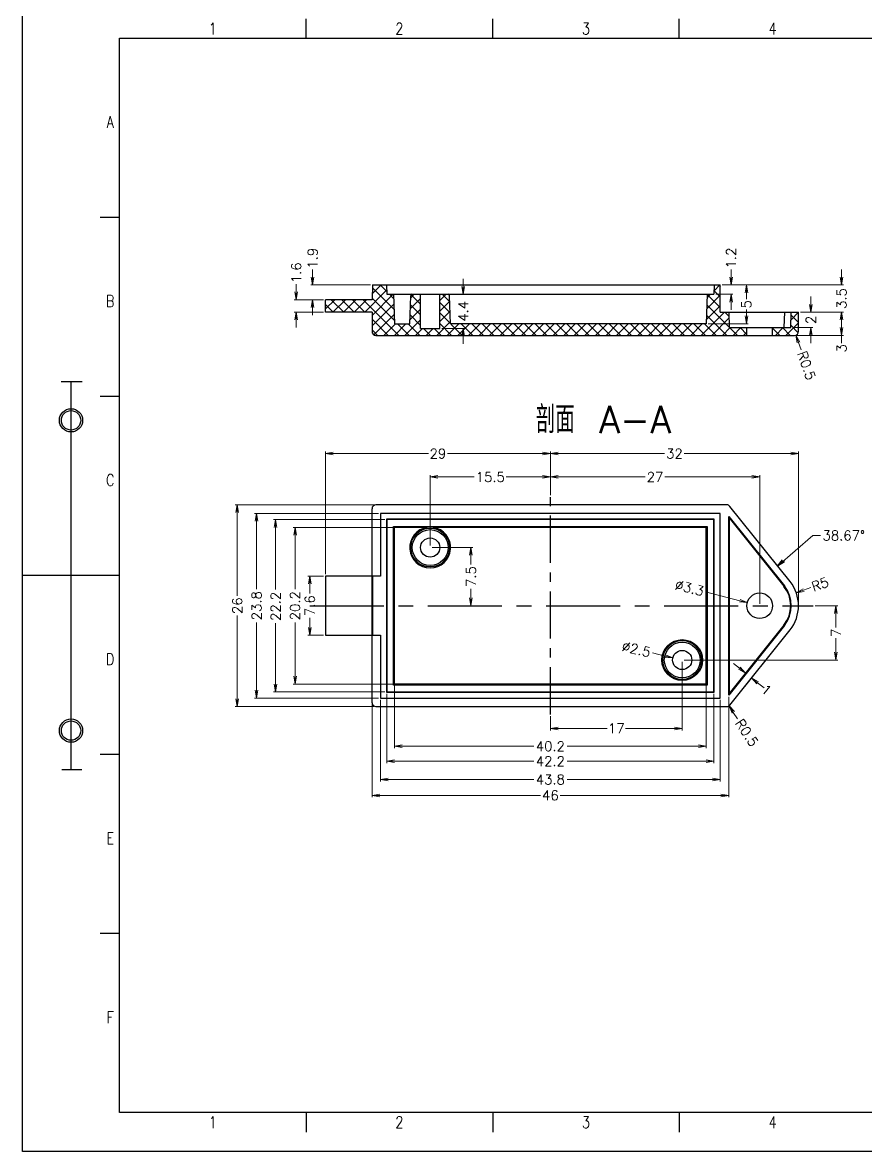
# Model space of a CAD drawing. Header units: millimetres. Extents: x 1589 to 1799, y 308 to 605.
# Drawn here: x 1588.6 to 1697.3, y 308 to 453.5 of the extents above; entities that cross this region are included whole.
import ezdxf
from ezdxf.enums import TextEntityAlignment as Align

# ---------------------------------------------------------------- set-up
doc = ezdxf.new("R2010")
doc.units = ezdxf.units.MM
doc.linetypes.add('CENTER', pattern=[50.8, 31.75, -6.35, 6.35, -6.35])
doc.layers.add('02___PRT_ALL_AXES', color=7, linetype='Continuous')
doc.layers.add('LABEL', color=7, linetype='Continuous')
doc.layers.add('dim', color=82, linetype='Continuous', lineweight=9)
doc.styles.add('ROMANS', font='romans.shx', dxfattribs={"bigfont": 'gbcbig.shx'})
doc.styles.get("Standard").update_dxf_attribs({"font": 'txt', "bigfont": 'gbcbig.shx'})
doc.styles.add('tukuang1-G', font='romans.shx', dxfattribs={"width": 0.8, "bigfont": 'gbcbig.shx'})
doc.dimstyles.new('YanXiu', dxfattribs={"dimtxt": 2.5, "dimasz": 2.2, "dimexe": 0.66, "dimexo": 0.66, "dimgap": 0.66, "dimtad": 0, "dimdsep": 46, "dimtxsty": 'ROMANS', "dimblk": 'OPEN', "dimcen": 0, "dimclrd": 256, "dimclre": 131, "dimclrt": 42, "dimazin": 2, "dimtfac": 1, "dimtofl": 0, "dimtmove": 0, "dimatfit": 3, "dimldrblk": 'OPEN', "dimfxl": 0.66, "dimlwd": 5, "dimlwe": 5, "dimarcsym": 0})

# ---------------------------------------------------------------- blocks, each defined once
blk = doc.blocks.new('LABEL-X')
at = {"layer": 'LABEL'}
for p, q in [((-2.54, 50), (2.9, 50)), ((0, -50), (0, 50)), ((-2.35, -50), (2.8, -50))]:
    blk.add_line(p, q, dxfattribs=at)
for centre, radius in [((0, 40), 3), ((0, 40), 2.5), ((0, -40), 3), ((0, -40), 2.5)]:
    blk.add_circle(centre, radius, dxfattribs=at)
blk = doc.blocks.new('*U9')
at = {"layer": 'LABEL'}
for p, q in [((-420, 0), (-420, 297)), ((-346.87, 287), (-346.87, 292)), ((-298.75, 287), (-298.75, 292)), ((-250.62, 287), (-250.62, 292)), ((-395, 287), (-10, 287)), ((-395, 10), (-395, 287)), ((-395, 240.83), (-400, 240.83)), ((-395, 194.67), (-400, 194.67)), ((-395, 148.5), (-420, 148.5)), ((-395, 148.5), (-400, 148.5)), ((-395, 102.33), (-400, 102.33)), ((-395, 56.17), (-400, 56.17)), ((-10, 10), (-395, 10)), ((-346.87, 10), (-346.87, 5)), ((-298.75, 10), (-298.75, 5)), ((-250.62, 10), (-250.62, 5)), ((0, 0), (-420, 0))]:
    blk.add_line(p, q, dxfattribs=at)
blk.add_blockref('LABEL-X', (-407.5, 148.5))
at = {"layer": 'LABEL', "style": 'tukuang1-G', "width": 0.8}
for s, p in [('1', (-370.94, 288)), ('2', (-322.81, 288)), ('3', (-274.69, 288)), ('4', (-226.56, 288)), ('A', (-397.39, 263.92)), ('B', (-397.39, 217.75)), ('C', (-397.39, 171.58)), ('D', (-397.39, 125.42)), ('E', (-397.39, 79.25)), ('F', (-397.39, 33.08)), ('1', (-370.94, 6.02)), ('2', (-322.81, 6.02)), ('3', (-274.69, 6.02)), ('4', (-226.56, 6.02))]:
    blk.add_text(s, height=3, dxfattribs=at).set_placement(p, align=Align.CENTER)
blk = doc.blocks.new('_OPEN')
at = {"color": 0, "linetype": 'ByBlock'}
for p, q in [((-1, 0.17), (0, 0)), ((0, 0), (-1, -0.17)), ((0, 0), (-1, 0))]:
    blk.add_line(p, q, dxfattribs=at)
blk = doc.blocks.new('*D43')
at = {"layer": 'Defpoints', "color": 0}
for p in [(1616.29, 391.34), (1634.17, 391.34), (1634.17, 365.34)]:
    blk.add_point(p, dxfattribs=at)
at = {"layer": 'dim', "color": 131, "lineweight": 5}
for p, q in [((1633.92, 391.34), (1616.04, 391.34)), ((1633.92, 365.34), (1616.04, 365.34))]:
    blk.add_line(p, q, dxfattribs=at)
at = {"layer": 'dim', "lineweight": 5}
for p, q in [((1616.29, 390.34), (1616.29, 379.6)), ((1616.29, 366.34), (1616.29, 377.08))]:
    blk.add_line(p, q, dxfattribs=at)
for p, rotation in [((1616.29, 391.34), 90), ((1616.29, 365.34), 270)]:
    blk.add_blockref('_OPEN', p, dxfattribs=dict(at, rotation=rotation))
at = {"layer": 'dim', "color": 42, "insert": (1616.29, 378.34), "char_height": 1.25, "attachment_point": 5, "rotation": 90, "style": 'ROMANS'}
blk.add_mtext('26', dxfattribs=at)
blk = doc.blocks.new('*D44')
at = {"layer": 'Defpoints', "color": 0}
for p in [(1679.67, 366.83), (1633.67, 365.84), (1679.67, 353.89)]:
    blk.add_point(p, dxfattribs=at)
at = {"layer": 'dim', "color": 131, "lineweight": 5}
for p, q in [((1633.67, 365.59), (1633.67, 353.64)), ((1679.67, 366.58), (1679.67, 353.64))]:
    blk.add_line(p, q, dxfattribs=at)
at = {"layer": 'dim', "lineweight": 5}
for p, q in [((1634.67, 353.89), (1655.41, 353.89)), ((1678.67, 353.89), (1657.93, 353.89))]:
    blk.add_line(p, q, dxfattribs=at)
at = {"layer": 'dim', "lineweight": 5, "rotation": 180}
blk.add_blockref('_OPEN', (1633.67, 353.89), dxfattribs=at)
at = {"layer": 'dim', "lineweight": 5}
blk.add_blockref('_OPEN', (1679.67, 353.89), dxfattribs=at)
at = {"layer": 'dim', "color": 42, "insert": (1656.67, 353.89), "char_height": 1.25, "attachment_point": 5, "style": 'ROMANS'}
blk.add_mtext('46', dxfattribs=at)
blk = doc.blocks.new('*D45')
at = {"layer": 'Defpoints', "color": 0}
for p in [(1625.65, 382.14), (1627.67, 382.14), (1627.67, 374.54)]:
    blk.add_point(p, dxfattribs=at)
at = {"layer": 'dim', "color": 131, "lineweight": 5}
for p, q in [((1627.42, 382.14), (1625.4, 382.14)), ((1627.42, 374.54), (1625.4, 374.54))]:
    blk.add_line(p, q, dxfattribs=at)
at = {"layer": 'dim', "lineweight": 5}
for p, q in [((1625.65, 381.14), (1625.65, 379.9)), ((1625.65, 375.54), (1625.65, 376.78))]:
    blk.add_line(p, q, dxfattribs=at)
for p, rotation in [((1625.65, 382.14), 90), ((1625.65, 374.54), 270)]:
    blk.add_blockref('_OPEN', p, dxfattribs=dict(at, rotation=rotation))
at = {"layer": 'dim', "color": 42, "insert": (1625.65, 378.34), "char_height": 1.25, "attachment_point": 5, "rotation": 90, "style": 'ROMANS'}
blk.add_mtext('7.6', dxfattribs=at)
blk = doc.blocks.new('*D46')
at = {"layer": 'Defpoints', "color": 0}
for p in [(1656.67, 397.95), (1656.67, 392.35), (1627.67, 382.14)]:
    blk.add_point(p, dxfattribs=at)
at = {"layer": 'dim', "color": 131, "lineweight": 5}
for p, q in [((1627.67, 382.39), (1627.67, 398.2)), ((1656.67, 392.59), (1656.67, 398.2))]:
    blk.add_line(p, q, dxfattribs=at)
at = {"layer": 'dim', "lineweight": 5}
for p, q in [((1628.67, 397.95), (1640.94, 397.95)), ((1655.67, 397.95), (1643.4, 397.95))]:
    blk.add_line(p, q, dxfattribs=at)
at = {"layer": 'dim', "lineweight": 5, "rotation": 180}
blk.add_blockref('_OPEN', (1627.67, 397.95), dxfattribs=at)
at = {"layer": 'dim', "lineweight": 5}
blk.add_blockref('_OPEN', (1656.67, 397.95), dxfattribs=at)
at = {"layer": 'dim', "color": 42, "insert": (1642.17, 397.95), "char_height": 1.25, "attachment_point": 5, "style": 'ROMANS'}
blk.add_mtext('29', dxfattribs=at)
blk = doc.blocks.new('*D47')
at = {"layer": 'Defpoints', "color": 0}
for p in [(1656.67, 394.94), (1656.67, 392.59), (1641.17, 385.84)]:
    blk.add_point(p, dxfattribs=at)
at = {"layer": 'dim', "color": 131, "lineweight": 5}
for p, q in [((1641.17, 386.09), (1641.17, 395.19)), ((1656.67, 392.84), (1656.67, 395.19))]:
    blk.add_line(p, q, dxfattribs=at)
at = {"layer": 'dim', "lineweight": 5}
for p, q in [((1642.17, 394.94), (1646.86, 394.94)), ((1655.67, 394.94), (1650.99, 394.94))]:
    blk.add_line(p, q, dxfattribs=at)
at = {"layer": 'dim', "lineweight": 5, "rotation": 180}
blk.add_blockref('_OPEN', (1641.17, 394.94), dxfattribs=at)
at = {"layer": 'dim', "lineweight": 5}
blk.add_blockref('_OPEN', (1656.67, 394.94), dxfattribs=at)
at = {"layer": 'dim', "color": 42, "insert": (1648.92, 394.94), "char_height": 1.25, "attachment_point": 5, "style": 'ROMANS'}
blk.add_mtext('15.5', dxfattribs=at)
blk = doc.blocks.new('*D48')
at = {"layer": 'Defpoints', "color": 0}
for p in [(1673.67, 371.34), (1656.67, 364.33), (1656.67, 362.52)]:
    blk.add_point(p, dxfattribs=at)
at = {"layer": 'dim', "color": 131, "lineweight": 5}
for p, q in [((1673.67, 371.09), (1673.67, 362.27)), ((1656.67, 364.08), (1656.67, 362.27))]:
    blk.add_line(p, q, dxfattribs=at)
at = {"layer": 'dim', "lineweight": 5}
for p, q in [((1657.67, 362.52), (1664, 362.52)), ((1672.67, 362.52), (1666.34, 362.52))]:
    blk.add_line(p, q, dxfattribs=at)
at = {"layer": 'dim', "lineweight": 5, "rotation": 180}
blk.add_blockref('_OPEN', (1656.67, 362.52), dxfattribs=at)
at = {"layer": 'dim', "lineweight": 5}
blk.add_blockref('_OPEN', (1673.67, 362.52), dxfattribs=at)
at = {"layer": 'dim', "color": 42, "insert": (1665.17, 362.52), "char_height": 1.25, "attachment_point": 5, "style": 'ROMANS'}
blk.add_mtext('17', dxfattribs=at)
blk = doc.blocks.new('*D49')
at = {"layer": 'Defpoints', "color": 0}
for p in [(1690.56, 378.34), (1693.5, 378.34), (1673.67, 371.34)]:
    blk.add_point(p, dxfattribs=at)
at = {"layer": 'dim', "color": 131, "lineweight": 5}
for p, q in [((1690.81, 378.34), (1693.75, 378.34)), ((1673.92, 371.34), (1693.75, 371.34))]:
    blk.add_line(p, q, dxfattribs=at)
at = {"layer": 'dim', "lineweight": 5}
for p, q in [((1693.5, 377.34), (1693.5, 375.51)), ((1693.5, 372.34), (1693.5, 374.17))]:
    blk.add_line(p, q, dxfattribs=at)
for p, rotation in [((1693.5, 378.34), 90), ((1693.5, 371.34), 270)]:
    blk.add_blockref('_OPEN', p, dxfattribs=dict(at, rotation=rotation))
at = {"layer": 'dim', "color": 42, "insert": (1693.5, 374.84), "char_height": 1.25, "attachment_point": 5, "rotation": 90, "style": 'ROMANS'}
blk.add_mtext('7', dxfattribs=at)
blk = doc.blocks.new('*D50')
at = {"layer": 'Defpoints', "color": 0}
for p in [(1641.17, 385.84), (1641.17, 378.34), (1646.43, 378.34)]:
    blk.add_point(p, dxfattribs=at)
at = {"layer": 'dim', "color": 131, "lineweight": 5}
for p, q in [((1641.42, 385.84), (1646.68, 385.84)), ((1641.42, 378.34), (1646.68, 378.34))]:
    blk.add_line(p, q, dxfattribs=at)
at = {"layer": 'dim', "lineweight": 5}
for p, q in [((1646.43, 384.84), (1646.43, 383.65)), ((1646.43, 379.34), (1646.43, 380.53))]:
    blk.add_line(p, q, dxfattribs=at)
for p, rotation in [((1646.43, 385.84), 90), ((1646.43, 378.34), 270)]:
    blk.add_blockref('_OPEN', p, dxfattribs=dict(at, rotation=rotation))
at = {"layer": 'dim', "color": 42, "insert": (1646.43, 382.09), "char_height": 1.25, "attachment_point": 5, "rotation": 90, "style": 'ROMANS'}
blk.add_mtext('7.5', dxfattribs=at)
blk = doc.blocks.new('*D51')
at = {"layer": 'Defpoints', "color": 0}
for p in [(1656.67, 394.94), (1656.67, 392.35), (1683.67, 378.34)]:
    blk.add_point(p, dxfattribs=at)
at = {"layer": 'dim', "color": 131, "lineweight": 5}
for p, q in [((1656.67, 392.59), (1656.67, 395.19)), ((1683.67, 378.59), (1683.67, 395.19))]:
    blk.add_line(p, q, dxfattribs=at)
at = {"layer": 'dim', "lineweight": 5}
for p, q in [((1657.67, 394.94), (1668.91, 394.94)), ((1682.67, 394.94), (1671.43, 394.94))]:
    blk.add_line(p, q, dxfattribs=at)
at = {"layer": 'dim', "lineweight": 5, "rotation": 180}
blk.add_blockref('_OPEN', (1656.67, 394.94), dxfattribs=at)
at = {"layer": 'dim', "lineweight": 5}
blk.add_blockref('_OPEN', (1683.67, 394.94), dxfattribs=at)
at = {"layer": 'dim', "color": 42, "insert": (1670.17, 394.94), "char_height": 1.25, "attachment_point": 5, "style": 'ROMANS'}
blk.add_mtext('27', dxfattribs=at)
blk = doc.blocks.new('*D52')
at = {"layer": 'Defpoints', "color": 0}
for p in [(1656.67, 397.95), (1656.67, 392.35), (1688.67, 378.34)]:
    blk.add_point(p, dxfattribs=at)
at = {"layer": 'dim', "color": 131, "lineweight": 5}
for p, q in [((1656.67, 392.59), (1656.67, 398.2)), ((1688.67, 378.59), (1688.67, 398.2))]:
    blk.add_line(p, q, dxfattribs=at)
at = {"layer": 'dim', "lineweight": 5}
for p, q in [((1657.67, 397.95), (1671.41, 397.95)), ((1687.67, 397.95), (1673.93, 397.95))]:
    blk.add_line(p, q, dxfattribs=at)
at = {"layer": 'dim', "lineweight": 5, "rotation": 180}
blk.add_blockref('_OPEN', (1656.67, 397.95), dxfattribs=at)
at = {"layer": 'dim', "lineweight": 5}
blk.add_blockref('_OPEN', (1688.67, 397.95), dxfattribs=at)
at = {"layer": 'dim', "color": 42, "insert": (1672.67, 397.95), "char_height": 1.25, "attachment_point": 5, "style": 'ROMANS'}
blk.add_mtext('32', dxfattribs=at)
blk = doc.blocks.new('*D53')
at = {"layer": 'Defpoints', "color": 0}
for p in [(1688.38, 380.01), (1683.67, 378.34)]:
    blk.add_point(p, dxfattribs=at)
at = {"layer": 'dim', "lineweight": 5}
blk.add_line((1690.27, 380.67), (1689.33, 380.34), dxfattribs=at)
at = {"layer": 'dim', "lineweight": 5, "rotation": 199.4861088935427}
blk.add_blockref('_OPEN', (1688.38, 380.01), dxfattribs=at)
at = {"layer": 'dim', "color": 42, "insert": (1691.46, 381.1), "char_height": 1.25, "attachment_point": 5, "rotation": 19.4861, "style": 'ROMANS'}
blk.add_mtext('R5', dxfattribs=at)
blk = doc.blocks.new('*D54')
at = {"layer": 'Defpoints', "color": 0}
for p in [(1679.43, 365.84), (1679.71, 365.42)]:
    blk.add_point(p, dxfattribs=at)
at = {"layer": 'dim', "lineweight": 5}
blk.add_line((1680.82, 363.76), (1680.26, 364.59), dxfattribs=at)
at = {"layer": 'dim', "lineweight": 5, "rotation": 123.6411198786992}
blk.add_blockref('_OPEN', (1679.71, 365.42), dxfattribs=at)
at = {"layer": 'dim', "color": 42, "insert": (1682.01, 361.96), "char_height": 1.25, "attachment_point": 5, "rotation": 303.6411, "style": 'ROMANS'}
blk.add_mtext('R0.5', dxfattribs=at)
blk = doc.blocks.new('*D55')
at = {"layer": 'Defpoints', "color": 0}
for p in [(1672.46, 371.62), (1674.88, 371.06)]:
    blk.add_point(p, dxfattribs=at)
at = {"layer": 'dim', "lineweight": 5}
blk.add_line((1669.82, 372.25), (1671.49, 371.85), dxfattribs=at)
at = {"layer": 'dim', "lineweight": 5, "rotation": 346.7496599440583}
blk.add_blockref('_OPEN', (1672.46, 371.62), dxfattribs=at)
at = {"layer": 'dim', "color": 42, "insert": (1667.75, 372.73), "char_height": 1.25, "attachment_point": 5, "rotation": 346.7497, "style": 'ROMANS'}
blk.add_mtext('∅2.5', dxfattribs=at)
blk = doc.blocks.new('*D56')
at = {"layer": 'Defpoints', "color": 0}
for p in [(1634.77, 366.44), (1678.57, 366.44), (1678.57, 355.93)]:
    blk.add_point(p, dxfattribs=at)
at = {"layer": 'dim', "color": 131, "lineweight": 5}
for p, q in [((1634.77, 366.19), (1634.77, 355.68)), ((1678.57, 366.19), (1678.57, 355.68))]:
    blk.add_line(p, q, dxfattribs=at)
at = {"layer": 'dim', "lineweight": 5}
for p, q in [((1635.77, 355.93), (1654.52, 355.93)), ((1677.57, 355.93), (1658.83, 355.93))]:
    blk.add_line(p, q, dxfattribs=at)
at = {"layer": 'dim', "lineweight": 5, "rotation": 180}
blk.add_blockref('_OPEN', (1634.77, 355.93), dxfattribs=at)
at = {"layer": 'dim', "lineweight": 5}
blk.add_blockref('_OPEN', (1678.57, 355.93), dxfattribs=at)
at = {"layer": 'dim', "color": 42, "insert": (1656.67, 355.93), "char_height": 1.25, "attachment_point": 5, "style": 'ROMANS'}
blk.add_mtext('43.8', dxfattribs=at)
blk = doc.blocks.new('*D57')
at = {"layer": 'Defpoints', "color": 0}
for p in [(1618.78, 390.24), (1634.77, 390.24), (1634.77, 366.44)]:
    blk.add_point(p, dxfattribs=at)
at = {"layer": 'dim', "color": 131, "lineweight": 5}
for p, q in [((1634.52, 390.24), (1618.53, 390.24)), ((1634.52, 366.44), (1618.53, 366.44))]:
    blk.add_line(p, q, dxfattribs=at)
at = {"layer": 'dim', "lineweight": 5}
for p, q in [((1618.78, 389.24), (1618.78, 380.49)), ((1618.78, 367.44), (1618.78, 376.18))]:
    blk.add_line(p, q, dxfattribs=at)
for p, rotation in [((1618.78, 390.24), 90), ((1618.78, 366.44), 270)]:
    blk.add_blockref('_OPEN', p, dxfattribs=dict(at, rotation=rotation))
at = {"layer": 'dim', "color": 42, "insert": (1618.78, 378.34), "char_height": 1.25, "attachment_point": 5, "rotation": 90, "style": 'ROMANS'}
blk.add_mtext('23.8', dxfattribs=at)
blk = doc.blocks.new('*D58')
at = {"layer": 'Defpoints', "color": 0}
for p in [(1621.23, 389.44), (1635.57, 389.44), (1635.57, 367.24)]:
    blk.add_point(p, dxfattribs=at)
at = {"layer": 'dim', "color": 131, "lineweight": 5}
for p, q in [((1635.32, 389.44), (1620.98, 389.44)), ((1635.32, 367.24), (1620.98, 367.24))]:
    blk.add_line(p, q, dxfattribs=at)
at = {"layer": 'dim', "lineweight": 5}
for p, q in [((1621.23, 388.44), (1621.23, 380.41)), ((1621.23, 368.24), (1621.23, 376.1))]:
    blk.add_line(p, q, dxfattribs=at)
for p, rotation in [((1621.23, 389.44), 90), ((1621.23, 367.24), 270)]:
    blk.add_blockref('_OPEN', p, dxfattribs=dict(at, rotation=rotation))
at = {"layer": 'dim', "color": 42, "insert": (1621.23, 378.25), "char_height": 1.25, "attachment_point": 5, "rotation": 90, "style": 'ROMANS'}
blk.add_mtext('22.2', dxfattribs=at)
blk = doc.blocks.new('*D59')
at = {"layer": 'Defpoints', "color": 0}
for p in [(1636.57, 388.44), (1623.74, 368.24), (1636.57, 368.24)]:
    blk.add_point(p, dxfattribs=at)
at = {"layer": 'dim', "color": 131, "lineweight": 5}
for p, q in [((1636.32, 388.44), (1623.49, 388.44)), ((1636.32, 368.24), (1623.49, 368.24))]:
    blk.add_line(p, q, dxfattribs=at)
at = {"layer": 'dim', "lineweight": 5}
for p, q in [((1623.74, 387.44), (1623.74, 380.49)), ((1623.74, 369.24), (1623.74, 376.18))]:
    blk.add_line(p, q, dxfattribs=at)
for p, rotation in [((1623.74, 388.44), 90), ((1623.74, 368.24), 270)]:
    blk.add_blockref('_OPEN', p, dxfattribs=dict(at, rotation=rotation))
at = {"layer": 'dim', "color": 42, "insert": (1623.74, 378.34), "char_height": 1.25, "attachment_point": 5, "rotation": 90, "style": 'ROMANS'}
blk.add_mtext('20.2', dxfattribs=at)
blk = doc.blocks.new('*D60')
at = {"layer": 'Defpoints', "color": 0}
for p in [(1636.57, 368.24), (1676.77, 368.24), (1676.77, 360.22)]:
    blk.add_point(p, dxfattribs=at)
at = {"layer": 'dim', "color": 131, "lineweight": 5}
for p, q in [((1636.57, 367.99), (1636.57, 359.97)), ((1676.77, 367.99), (1676.77, 359.97))]:
    blk.add_line(p, q, dxfattribs=at)
at = {"layer": 'dim', "lineweight": 5}
for p, q in [((1637.57, 360.22), (1654.52, 360.22)), ((1675.77, 360.22), (1658.83, 360.22))]:
    blk.add_line(p, q, dxfattribs=at)
at = {"layer": 'dim', "lineweight": 5, "rotation": 180}
blk.add_blockref('_OPEN', (1636.57, 360.22), dxfattribs=at)
at = {"layer": 'dim', "lineweight": 5}
blk.add_blockref('_OPEN', (1676.77, 360.22), dxfattribs=at)
at = {"layer": 'dim', "color": 42, "insert": (1656.67, 360.22), "char_height": 1.25, "attachment_point": 5, "style": 'ROMANS'}
blk.add_mtext('40.2', dxfattribs=at)
blk = doc.blocks.new('*D61')
at = {"layer": 'Defpoints', "color": 0}
for p in [(1635.57, 367.24), (1677.77, 367.24), (1635.57, 358.29)]:
    blk.add_point(p, dxfattribs=at)
at = {"layer": 'dim', "color": 131, "lineweight": 5}
for p, q in [((1635.57, 366.99), (1635.57, 358.04)), ((1677.77, 366.99), (1677.77, 358.04))]:
    blk.add_line(p, q, dxfattribs=at)
at = {"layer": 'dim', "lineweight": 5}
for p, q in [((1636.57, 358.29), (1654.52, 358.29)), ((1676.77, 358.29), (1658.83, 358.29))]:
    blk.add_line(p, q, dxfattribs=at)
at = {"layer": 'dim', "lineweight": 5, "rotation": 180}
blk.add_blockref('_OPEN', (1635.57, 358.29), dxfattribs=at)
at = {"layer": 'dim', "lineweight": 5}
blk.add_blockref('_OPEN', (1677.77, 358.29), dxfattribs=at)
at = {"layer": 'dim', "color": 42, "insert": (1656.67, 358.29), "char_height": 1.25, "attachment_point": 5, "style": 'ROMANS'}
blk.add_mtext('42.2', dxfattribs=at)
blk = doc.blocks.new('*D62')
at = {"layer": 'Defpoints', "color": 0}
for p in [(1682.07, 378.74), (1685.27, 377.93)]:
    blk.add_point(p, dxfattribs=at)
at = {"layer": 'dim', "lineweight": 5}
blk.add_line((1676.67, 380.11), (1681.1, 378.99), dxfattribs=at)
at = {"layer": 'dim', "lineweight": 5, "rotation": 345.7841685091874}
blk.add_blockref('_OPEN', (1682.07, 378.74), dxfattribs=at)
at = {"layer": 'dim', "color": 42, "insert": (1674.61, 380.63), "char_height": 1.25, "attachment_point": 5, "rotation": 345.7842, "style": 'ROMANS'}
blk.add_mtext('∅3.3', dxfattribs=at)
blk = doc.blocks.new('*D63')
at = {"layer": 'Defpoints', "color": 0}
for p in [(1682.62, 369.03), (1679.74, 367.03), (1680.52, 366.4)]:
    blk.add_point(p, dxfattribs=at)
at = {"layer": 'dim', "color": 131, "lineweight": 5}
for p, q in [((1679.9, 367.22), (1682, 369.85)), ((1680.68, 366.6), (1682.78, 369.22))]:
    blk.add_line(p, q, dxfattribs=at)
at = {"layer": 'dim', "lineweight": 5}
for p, q in [((1681.06, 370.28), (1680.28, 370.9)), ((1683.4, 368.4), (1684.23, 367.74))]:
    blk.add_line(p, q, dxfattribs=at)
for p, rotation in [((1681.84, 369.65), 321.3291415952374), ((1682.62, 369.03), 141.3291415952374)]:
    blk.add_blockref('_OPEN', p, dxfattribs=dict(at, rotation=rotation))
at = {"layer": 'dim', "color": 42, "insert": (1684.54, 367.49), "char_height": 1.25, "attachment_point": 5, "rotation": 321.3291, "style": 'ROMANS'}
blk.add_mtext('1', dxfattribs=at)
blk = doc.blocks.new('*D64')
at = {"layer": 'Defpoints', "color": 0}
for p in [(1688.67, 416.19), (1688.17, 413.19), (1694.23, 413.19)]:
    blk.add_point(p, dxfattribs=at)
at = {"layer": 'dim', "color": 131, "lineweight": 5}
for p, q in [((1688.92, 416.19), (1694.48, 416.19)), ((1688.42, 413.19), (1694.48, 413.19))]:
    blk.add_line(p, q, dxfattribs=at)
at = {"layer": 'dim', "lineweight": 5}
for p, q in [((1694.23, 415.19), (1694.23, 414.19)), ((1694.23, 413.19), (1694.23, 412.19))]:
    blk.add_line(p, q, dxfattribs=at)
for p, rotation in [((1694.23, 416.19), 90), ((1694.23, 413.19), 270)]:
    blk.add_blockref('_OPEN', p, dxfattribs=dict(at, rotation=rotation))
at = {"layer": 'dim', "color": 42, "insert": (1694.23, 411.53), "char_height": 1.25, "attachment_point": 5, "rotation": 90, "style": 'ROMANS'}
blk.add_mtext('3', dxfattribs=at)
blk = doc.blocks.new('*D65')
at = {"layer": 'Defpoints', "color": 0}
for p in [(1678.57, 419.69), (1688.67, 416.19), (1694.23, 416.19)]:
    blk.add_point(p, dxfattribs=at)
at = {"layer": 'dim', "lineweight": 5}
for p, q in [((1694.23, 420.69), (1694.23, 421.69)), ((1694.23, 415.19), (1694.23, 414.19))]:
    blk.add_line(p, q, dxfattribs=at)
at = {"layer": 'dim', "color": 131, "lineweight": 5}
for p, q in [((1678.82, 419.69), (1694.48, 419.69)), ((1688.92, 416.19), (1694.48, 416.19))]:
    blk.add_line(p, q, dxfattribs=at)
at = {"layer": 'dim', "lineweight": 5}
for p, rotation in [((1694.23, 419.69), 270), ((1694.23, 416.19), 90)]:
    blk.add_blockref('_OPEN', p, dxfattribs=dict(at, rotation=rotation))
at = {"layer": 'dim', "color": 42, "insert": (1694.23, 417.94), "char_height": 1.25, "attachment_point": 5, "rotation": 90, "style": 'ROMANS'}
blk.add_mtext('3.5', dxfattribs=at)
blk = doc.blocks.new('*D66')
at = {"layer": 'Defpoints', "color": 0}
for p in [(1678.57, 419.69), (1679.98, 419.69), (1677.77, 418.49)]:
    blk.add_point(p, dxfattribs=at)
at = {"layer": 'dim', "lineweight": 5}
for p, q in [((1679.98, 420.69), (1679.98, 421.69)), ((1679.98, 417.49), (1679.98, 416.49))]:
    blk.add_line(p, q, dxfattribs=at)
at = {"layer": 'dim', "color": 131, "lineweight": 5}
for p, q in [((1678.82, 419.69), (1680.22, 419.69)), ((1678.02, 418.49), (1680.22, 418.49))]:
    blk.add_line(p, q, dxfattribs=at)
at = {"layer": 'dim', "lineweight": 5}
for p, rotation in [((1679.98, 419.69), 270), ((1679.98, 418.49), 90)]:
    blk.add_blockref('_OPEN', p, dxfattribs=dict(at, rotation=rotation))
at = {"layer": 'dim', "color": 42, "insert": (1679.98, 423.16), "char_height": 1.25, "attachment_point": 5, "rotation": 90, "style": 'ROMANS'}
blk.add_mtext('1.2', dxfattribs=at)
blk = doc.blocks.new('*D67')
at = {"layer": 'Defpoints', "color": 0}
for p in [(1678.57, 419.69), (1681.95, 419.69), (1676.77, 414.69)]:
    blk.add_point(p, dxfattribs=at)
at = {"layer": 'dim', "color": 131, "lineweight": 5}
for p, q in [((1678.82, 419.69), (1682.2, 419.69)), ((1677.02, 414.69), (1682.2, 414.69))]:
    blk.add_line(p, q, dxfattribs=at)
at = {"layer": 'dim', "lineweight": 5}
for p, q in [((1681.95, 418.69), (1681.95, 417.86)), ((1681.95, 415.69), (1681.95, 416.53))]:
    blk.add_line(p, q, dxfattribs=at)
for p, rotation in [((1681.95, 419.69), 90), ((1681.95, 414.69), 270)]:
    blk.add_blockref('_OPEN', p, dxfattribs=dict(at, rotation=rotation))
at = {"layer": 'dim', "color": 42, "insert": (1681.95, 417.19), "char_height": 1.25, "attachment_point": 5, "rotation": 90, "style": 'ROMANS'}
blk.add_mtext('5', dxfattribs=at)
blk = doc.blocks.new('*D68')
at = {"layer": 'Defpoints', "color": 0}
for p in [(1688.67, 416.19), (1687.67, 414.19), (1690.26, 414.19)]:
    blk.add_point(p, dxfattribs=at)
at = {"layer": 'dim', "lineweight": 5}
for p, q in [((1690.26, 417.19), (1690.26, 418.19)), ((1690.26, 413.19), (1690.26, 412.19))]:
    blk.add_line(p, q, dxfattribs=at)
at = {"layer": 'dim', "color": 131, "lineweight": 5}
for p, q in [((1688.92, 416.19), (1690.51, 416.19)), ((1687.92, 414.19), (1690.51, 414.19))]:
    blk.add_line(p, q, dxfattribs=at)
at = {"layer": 'dim', "lineweight": 5}
for p, rotation in [((1690.26, 416.19), 270), ((1690.26, 414.19), 90)]:
    blk.add_blockref('_OPEN', p, dxfattribs=dict(at, rotation=rotation))
at = {"layer": 'dim', "color": 42, "insert": (1690.26, 415.19), "char_height": 1.25, "attachment_point": 5, "rotation": 90, "style": 'ROMANS'}
blk.add_mtext('2', dxfattribs=at)
blk = doc.blocks.new('*D69')
at = {"layer": 'Defpoints', "color": 0}
for p in [(1688.17, 413.69), (1688.34, 413.22)]:
    blk.add_point(p, dxfattribs=at)
at = {"layer": 'dim', "lineweight": 5}
blk.add_line((1689, 411.33), (1688.67, 412.28), dxfattribs=at)
at = {"layer": 'dim', "lineweight": 5, "rotation": 109.314963505198}
blk.add_blockref('_OPEN', (1688.34, 413.22), dxfattribs=at)
at = {"layer": 'dim', "color": 42, "insert": (1689.71, 409.3), "char_height": 1.25, "attachment_point": 5, "rotation": 289.315, "style": 'ROMANS'}
blk.add_mtext('R0.5', dxfattribs=at)
blk = doc.blocks.new('*D70')
at = {"layer": 'Defpoints', "color": 0}
for p in [(1633.74, 419.69), (1626.01, 417.79), (1627.67, 417.79)]:
    blk.add_point(p, dxfattribs=at)
at = {"layer": 'dim', "lineweight": 5}
for p, q in [((1626.01, 420.69), (1626.01, 421.69)), ((1626.01, 416.79), (1626.01, 415.79))]:
    blk.add_line(p, q, dxfattribs=at)
at = {"layer": 'dim', "color": 131, "lineweight": 5}
for p, q in [((1633.49, 419.69), (1625.76, 419.69)), ((1627.42, 417.79), (1625.76, 417.79))]:
    blk.add_line(p, q, dxfattribs=at)
at = {"layer": 'dim', "lineweight": 5}
for p, rotation in [((1626.01, 419.69), 270), ((1626.01, 417.79), 90)]:
    blk.add_blockref('_OPEN', p, dxfattribs=dict(at, rotation=rotation))
at = {"layer": 'dim', "color": 42, "insert": (1626.01, 423.13), "char_height": 1.25, "attachment_point": 5, "rotation": 90, "style": 'ROMANS'}
blk.add_mtext('1.9', dxfattribs=at)
blk = doc.blocks.new('*D71')
at = {"layer": 'Defpoints', "color": 0}
for p in [(1623.9, 417.79), (1627.67, 417.79), (1627.67, 416.19)]:
    blk.add_point(p, dxfattribs=at)
at = {"layer": 'dim', "lineweight": 5}
for p, q in [((1623.9, 418.79), (1623.9, 419.79)), ((1623.9, 415.19), (1623.9, 414.19))]:
    blk.add_line(p, q, dxfattribs=at)
at = {"layer": 'dim', "color": 131, "lineweight": 5}
for p, q in [((1627.42, 417.79), (1623.65, 417.79)), ((1627.42, 416.19), (1623.65, 416.19))]:
    blk.add_line(p, q, dxfattribs=at)
at = {"layer": 'dim', "lineweight": 5}
for p, rotation in [((1623.9, 417.79), 270), ((1623.9, 416.19), 90)]:
    blk.add_blockref('_OPEN', p, dxfattribs=dict(at, rotation=rotation))
at = {"layer": 'dim', "color": 42, "insert": (1623.9, 421.26), "char_height": 1.25, "attachment_point": 5, "rotation": 90, "style": 'ROMANS'}
blk.add_mtext('1.6', dxfattribs=at)
blk = doc.blocks.new('*D72')
at = {"layer": 'Defpoints', "color": 0}
for p in [(1643.48, 418.49), (1645.43, 418.49), (1642.41, 414.09)]:
    blk.add_point(p, dxfattribs=at)
at = {"layer": 'dim', "lineweight": 5}
for p, q in [((1645.43, 419.49), (1645.43, 420.49)), ((1645.43, 413.09), (1645.43, 412.09))]:
    blk.add_line(p, q, dxfattribs=at)
at = {"layer": 'dim', "color": 131, "lineweight": 5}
for p, q in [((1643.73, 418.49), (1645.68, 418.49)), ((1642.66, 414.09), (1645.68, 414.09))]:
    blk.add_line(p, q, dxfattribs=at)
at = {"layer": 'dim', "lineweight": 5}
for p, rotation in [((1645.43, 418.49), 270), ((1645.43, 414.09), 90)]:
    blk.add_blockref('_OPEN', p, dxfattribs=dict(at, rotation=rotation))
at = {"layer": 'dim', "color": 42, "insert": (1645.43, 416.29), "char_height": 1.25, "attachment_point": 5, "rotation": 90, "style": 'ROMANS'}
blk.add_mtext('4.4', dxfattribs=at)

msp = doc.modelspace()

# ---------------------------------------------------------------- linework, layer by layer
at = {"color": 7, "linetype": 'Continuous'}
for p, q in [((1633.737, 419.694), (1633.671, 417.794)), ((1633.737, 419.694), (1678.571, 419.694)), ((1635.529, 419.694), (1635.571, 418.494)), ((1677.813, 419.694), (1677.771, 418.494)), ((1678.571, 416.194), (1678.571, 419.694)), ((1627.671, 416.194), (1627.671, 417.794)), ((1633.671, 417.794), (1627.671, 417.794)), ((1635.571, 418.494), (1677.771, 418.494)), ((1636.438, 418.494), (1636.571, 414.694)), ((1638.538, 414.694), (1638.664, 418.301)), ((1639.931, 414.094), (1639.931, 418.494)), ((1642.411, 414.094), (1642.411, 418.494)), ((1643.804, 414.694), (1643.678, 418.301)), ((1676.904, 418.494), (1676.771, 414.694)), ((1633.671, 416.194), (1627.671, 416.194)), ((1633.671, 416.194), (1633.671, 413.694)), ((1678.571, 416.194), (1688.671, 416.194)), ((1679.671, 416.194), (1679.741, 414.194)), ((1686.848, 416.194), (1686.794, 414.194)), ((1687.671, 414.194), (1687.741, 416.194)), ((1688.671, 413.694), (1688.671, 416.194)), ((1636.571, 414.694), (1638.538, 414.694)), ((1639.931, 414.094), (1642.411, 414.094)), ((1676.771, 414.694), (1643.804, 414.694)), ((1679.741, 414.194), (1687.671, 414.194)), ((1682.021, 413.194), (1682.021, 414.194)), ((1685.321, 413.194), (1685.321, 414.194)), ((1634.171, 413.194), (1688.171, 413.194)), ((1633.671, 365.839), (1633.671, 390.839)), ((1679.431, 391.339), (1634.171, 391.339)), ((1634.771, 390.239), (1634.771, 382.139)), ((1678.571, 390.239), (1634.771, 390.239)), ((1678.571, 366.44), (1678.571, 390.239)), ((1687.575, 381.464), (1679.821, 391.152)), ((1635.529, 389.481), (1635.529, 367.198)), ((1635.529, 389.481), (1635.571, 389.439)), ((1677.813, 389.481), (1635.529, 389.481)), ((1635.571, 389.439), (1635.571, 367.24)), ((1677.771, 389.439), (1635.571, 389.439)), ((1636.438, 368.107), (1636.438, 388.572)), ((1636.438, 388.572), (1636.571, 388.439)), ((1636.438, 388.572), (1676.904, 388.572)), ((1676.904, 388.572), (1676.771, 388.439)), ((1676.904, 388.572), (1676.904, 368.107)), ((1677.813, 389.481), (1677.771, 389.439)), ((1677.771, 367.24), (1677.771, 389.439)), ((1677.813, 367.198), (1677.813, 389.481)), ((1679.671, 366.828), (1679.671, 389.851)), ((1679.671, 389.851), (1686.848, 380.882)), ((1679.671, 389.851), (1679.741, 389.652)), ((1679.741, 389.652), (1679.741, 367.027)), ((1679.741, 389.652), (1686.794, 380.839)), ((1636.571, 368.24), (1636.571, 388.439)), ((1640.756, 388.439), (1636.571, 388.439)), ((1676.771, 388.439), (1641.586, 388.439)), ((1676.771, 368.24), (1676.771, 388.439)), ((1627.671, 382.139), (1627.671, 374.54)), ((1634.771, 382.139), (1627.671, 382.139)), ((1633.737, 382.139), (1633.737, 374.54)), ((1686.848, 380.882), (1686.794, 380.839)), ((1686.848, 375.796), (1679.671, 366.828)), ((1686.794, 375.84), (1679.741, 367.027)), ((1686.848, 375.796), (1686.794, 375.84)), ((1627.671, 374.54), (1634.771, 374.54)), ((1634.771, 374.54), (1634.771, 366.44)), ((1679.821, 365.527), (1687.575, 375.215)), ((1636.438, 368.107), (1636.571, 368.24)), ((1676.771, 368.24), (1636.571, 368.24)), ((1676.904, 368.107), (1676.771, 368.24)), ((1635.529, 367.198), (1635.571, 367.24)), ((1635.529, 367.198), (1677.813, 367.198)), ((1635.571, 367.24), (1677.771, 367.24)), ((1676.904, 368.107), (1636.438, 368.107)), ((1677.813, 367.198), (1677.771, 367.24)), ((1679.671, 366.828), (1679.741, 367.027)), ((1634.171, 365.339), (1679.431, 365.339)), ((1634.771, 366.44), (1678.571, 366.44))]:
    msp.add_line(p, q, dxfattribs=at)
at = {"color": 2, "linetype": 'Continuous'}
for p, q in [((1634.86, 419.694), (1633.697, 418.531)), ((1633.724, 419.311), (1636.507, 416.528)), ((1634.706, 419.694), (1635.559, 418.841)), ((1678.535, 419.694), (1677.787, 418.945)), ((1678.382, 419.694), (1678.571, 419.505)), ((1628.865, 417.794), (1627.671, 416.6)), ((1628.417, 417.794), (1630.017, 416.194)), ((1630.23, 417.794), (1628.63, 416.194)), ((1629.782, 417.794), (1631.382, 416.194)), ((1631.595, 417.794), (1629.995, 416.194)), ((1631.147, 417.794), (1632.747, 416.194)), ((1632.96, 417.794), (1631.36, 416.194)), ((1632.512, 417.794), (1637.112, 413.194)), ((1635.553, 419.022), (1632.725, 416.194)), ((1636.39, 418.494), (1633.671, 415.775)), ((1633.678, 417.993), (1636.556, 415.114)), ((1635.906, 418.494), (1636.458, 417.942)), ((1639.931, 417.941), (1638.605, 416.615)), ((1639.119, 418.494), (1638.655, 418.029)), ((1638.712, 418.418), (1639.931, 417.199)), ((1643.214, 418.494), (1642.411, 417.691)), ((1642.731, 418.494), (1643.705, 417.519)), ((1678.571, 418.365), (1676.839, 416.632)), ((1677.335, 418.494), (1676.888, 418.046)), ((1676.902, 418.444), (1678.571, 416.775)), ((1677.786, 418.925), (1678.571, 418.14)), ((1627.671, 417.175), (1628.652, 416.194)), ((1636.483, 417.222), (1633.671, 414.41)), ((1639.931, 416.576), (1638.556, 415.201)), ((1638.624, 417.141), (1639.931, 415.834)), ((1643.702, 417.617), (1642.411, 416.326)), ((1642.411, 417.449), (1643.754, 416.105)), ((1643.748, 416.298), (1642.411, 414.961)), ((1678.571, 417), (1676.789, 415.218)), ((1676.856, 417.125), (1679.739, 414.242)), ((1633.671, 415.27), (1635.747, 413.194)), ((1636.529, 415.903), (1633.902, 413.277)), ((1639.931, 415.211), (1637.914, 413.194)), ((1638.578, 415.822), (1639.931, 414.469)), ((1643.794, 414.979), (1642.009, 413.194)), ((1642.411, 416.084), (1645.301, 413.194)), ((1679.13, 416.194), (1676.13, 413.194)), ((1676.81, 415.807), (1679.422, 413.194)), ((1679.699, 415.398), (1677.495, 413.194)), ((1679.152, 416.194), (1679.69, 415.656)), ((1688.671, 414.816), (1687.049, 413.194)), ((1688.671, 416.181), (1687.707, 415.217)), ((1687.727, 415.808), (1688.671, 414.864)), ((1633.671, 413.905), (1634.382, 413.194)), ((1636.684, 414.694), (1635.184, 413.194)), ((1638.049, 414.694), (1636.549, 413.194)), ((1636.977, 414.694), (1638.477, 413.194)), ((1638.341, 414.694), (1639.841, 413.194)), ((1640.179, 414.094), (1639.279, 413.194)), ((1640.306, 414.094), (1641.206, 413.194)), ((1641.544, 414.094), (1640.644, 413.194)), ((1641.671, 414.094), (1642.571, 413.194)), ((1642.411, 414.719), (1643.936, 413.194)), ((1644.873, 414.694), (1643.373, 413.194)), ((1646.238, 414.694), (1644.738, 413.194)), ((1645.166, 414.694), (1646.666, 413.194)), ((1647.603, 414.694), (1646.103, 413.194)), ((1646.531, 414.694), (1648.031, 413.194)), ((1648.968, 414.694), (1647.468, 413.194)), ((1647.895, 414.694), (1649.395, 413.194)), ((1650.333, 414.694), (1648.833, 413.194)), ((1649.26, 414.694), (1650.76, 413.194)), ((1651.698, 414.694), (1650.198, 413.194)), ((1650.625, 414.694), (1652.125, 413.194)), ((1653.063, 414.694), (1651.563, 413.194)), ((1651.99, 414.694), (1653.49, 413.194)), ((1654.427, 414.694), (1652.927, 413.194)), ((1653.355, 414.694), (1654.855, 413.194)), ((1655.792, 414.694), (1654.292, 413.194)), ((1654.72, 414.694), (1656.22, 413.194)), ((1657.157, 414.694), (1655.657, 413.194)), ((1656.085, 414.694), (1657.585, 413.194)), ((1658.522, 414.694), (1657.022, 413.194)), ((1657.449, 414.694), (1658.949, 413.194)), ((1659.887, 414.694), (1658.387, 413.194)), ((1658.814, 414.694), (1660.314, 413.194)), ((1661.252, 414.694), (1659.752, 413.194)), ((1660.179, 414.694), (1661.679, 413.194)), ((1662.617, 414.694), (1661.117, 413.194)), ((1661.544, 414.694), (1663.044, 413.194)), ((1663.981, 414.694), (1662.481, 413.194)), ((1662.909, 414.694), (1664.409, 413.194)), ((1665.346, 414.694), (1663.846, 413.194)), ((1664.274, 414.694), (1665.774, 413.194)), ((1666.711, 414.694), (1665.211, 413.194)), ((1665.639, 414.694), (1667.139, 413.194)), ((1668.076, 414.694), (1666.576, 413.194)), ((1667.003, 414.694), (1668.503, 413.194)), ((1669.441, 414.694), (1667.941, 413.194)), ((1668.368, 414.694), (1669.868, 413.194)), ((1670.806, 414.694), (1669.306, 413.194)), ((1669.733, 414.694), (1671.233, 413.194)), ((1672.171, 414.694), (1670.671, 413.194)), ((1671.098, 414.694), (1672.598, 413.194)), ((1673.535, 414.694), (1672.035, 413.194)), ((1672.463, 414.694), (1673.963, 413.194)), ((1674.9, 414.694), (1673.4, 413.194)), ((1673.828, 414.694), (1675.328, 413.194)), ((1676.265, 414.694), (1674.765, 413.194)), ((1675.193, 414.694), (1676.693, 413.194)), ((1676.557, 414.694), (1678.057, 413.194)), ((1679.86, 414.194), (1678.86, 413.194)), ((1679.787, 414.194), (1680.787, 413.194)), ((1681.225, 414.194), (1680.225, 413.194)), ((1681.152, 414.194), (1682.021, 413.325)), ((1682.021, 413.626), (1681.589, 413.194)), ((1685.321, 414.12), (1686.247, 413.194)), ((1686.684, 414.194), (1685.684, 413.194)), ((1686.611, 414.194), (1687.611, 413.194)), ((1687.681, 414.489), (1688.641, 413.529))]:
    msp.add_line(p, q, dxfattribs=at)
at = {"color": 1, "linetype": 'CENTER', "ltscale": 0.192091}
msp.add_line((1656.671, 364.334), (1656.671, 392.345), dxfattribs=at)
at = {"color": 1, "linetype": 'CENTER', "ltscale": 0.3}
msp.add_line((1625.647, 378.339), (1690.555, 378.339), dxfattribs=at)
at = {"color": 7, "linetype": 'Continuous'}
for centre, radius in [((1641.171, 385.839), 2.507), ((1641.171, 385.839), 2.307), ((1673.671, 371.339), 2.633), ((1673.671, 371.339), 2.507), ((1673.671, 371.339), 2.307)]:
    msp.add_circle(centre, radius, dxfattribs=at)
for centre, radius, start, end in [((1638.864, 418.294), 0.2, 90, 178), ((1643.478, 418.294), 0.2, 2, 90), ((1634.171, 413.694), 0.5, 180, 270), ((1688.171, 413.694), 0.5, 270, 0), ((1634.171, 390.839), 0.5, 90, 180), ((1679.431, 390.839), 0.5, 38.67086, 90), ((1641.171, 385.839), 2.633, 99.06078, 80.93922), ((1641.171, 383.215), 5.241, 85.46252, 94.53748), ((1683.671, 378.339), 5, 321.32914, 38.67086), ((1683.671, 378.339), 4, 321.32914, 38.67086), ((1683.671, 378.339), 4.07, 321.32914, 38.67086), ((1634.171, 365.839), 0.5, 180, 270), ((1679.431, 365.839), 0.5, 270, 321.32914)]:
    msp.add_arc(centre, radius, start, end, dxfattribs=at)
at = {"layer": '02___PRT_ALL_AXES', "color": 7, "linetype": 'Continuous'}
for centre, radius in [((1641.171, 385.839), 1.24), ((1683.671, 378.339), 1.65), ((1673.671, 371.339), 1.24)]:
    msp.add_circle(centre, radius, dxfattribs=at)

# ---------------------------------------------------------------- block references
at = {"xscale": 0.5, "yscale": 0.5, "zscale": 0.5}
msp.add_blockref('*U9', (1798.604, 307.988), dxfattribs=at)

# ---------------------------------------------------------------- texts
at = {"color": 2, "linetype": 'Continuous', "insert": (1654.783, 404.089), "char_height": 3.5, "width": 25.51812, "attachment_point": 1}
msp.add_mtext('剖面 A-A', dxfattribs=at)
at = {"layer": 'dim', "color": 42, "insert": (1691.773, 387.392), "char_height": 1.25, "attachment_point": 4, "style": 'ROMANS'}
msp.add_mtext('38.67%%d', dxfattribs=at)

# ---------------------------------------------------------------- dimensions: what is measured, and where the dimension line sits
at = {"layer": 'dim'}
for base, p1, p2, angle, picture, middle, dimtype in [((1626.009, 417.794), (1633.737, 419.694), (1627.671, 417.794), 90, '*D70', (1626.009, 423.134), 160), ((1623.899, 417.794), (1627.671, 416.194), (1627.671, 417.794), 90, '*D71', (1623.899, 421.264), 160), ((1681.949, 419.694), (1676.771, 414.694), (1678.571, 419.694), 90, '*D67', (1681.949, 417.194), 160), ((1616.287, 391.339), (1634.171, 365.339), (1634.171, 391.339), 90, '*D43', (1616.287, 378.339), 160), ((1618.783, 390.239), (1634.771, 366.44), (1634.771, 390.239), 90, '*D57', (1618.783, 378.339), 160), ((1621.228, 389.439), (1635.571, 367.24), (1635.571, 389.439), 90, '*D58', (1621.228, 378.255), 160), ((1623.741, 368.24), (1636.571, 388.439), (1636.571, 368.24), 90, '*D59', (1623.741, 378.339), 160), ((1625.647, 382.139), (1627.671, 374.54), (1627.671, 382.139), 90, '*D45', (1625.647, 378.339), 160), ((1682.621, 369.026), (1679.741, 367.027), (1680.522, 366.402), 321.32914, '*D63', (1684.54, 367.49), 161)]:
    dim = msp.add_linear_dim(base=base, p1=p1, p2=p2, angle=angle, dimstyle='YanXiu', override={"dimscale": 0.5, "dimasz": 2, "dimexe": 0.49975, "dimexo": 0.49975, "dimgap": 0.49975}, dxfattribs=at)
    dim.commit()
    dim.dimension.update_dxf_attribs({"geometry": picture, "text_midpoint": middle, "dimtype": dimtype})
for base, p1, p2, picture, middle in [((1679.975, 419.694), (1677.771, 418.494), (1678.571, 419.694), '*D66', (1679.975, 423.164)), ((1694.233, 416.194), (1678.571, 419.694), (1688.671, 416.194), '*D65', (1694.233, 417.944)), ((1645.427, 418.494), (1642.411, 414.094), (1643.478, 418.494), '*D72', (1645.427, 416.294)), ((1690.259, 414.194), (1688.671, 416.194), (1687.671, 414.194), '*D68', (1690.259, 415.194)), ((1694.233, 413.194), (1688.671, 416.194), (1688.171, 413.194), '*D64', (1694.233, 411.527)), ((1646.426, 378.339), (1641.171, 385.839), (1641.171, 378.339), '*D50', (1646.426, 382.089)), ((1693.501, 378.339), (1673.671, 371.339), (1690.555, 378.339), '*D49', (1693.501, 374.839))]:
    dim = msp.add_linear_dim(base=base, p1=p1, p2=p2, angle=90, dimstyle='YanXiu', override={"dimscale": 0.5, "dimasz": 2, "dimexe": 0.49975, "dimexo": 0.49975, "dimgap": 0.49975}, dxfattribs=at)
    dim.commit()
    dim.dimension.update_dxf_attribs({"geometry": picture, "text_midpoint": middle})
for center, mpoint, picture, middle in [((1688.171, 413.694), (1688.336, 413.222), '*D69', (1689.711, 409.301)), ((1683.671, 378.339), (1688.385, 380.007), '*D53', (1691.46, 381.095)), ((1679.431, 365.839), (1679.708, 365.423), '*D54', (1682.009, 361.964))]:
    dim = msp.add_radius_dim(center=center, mpoint=mpoint, dimstyle='YanXiu', override={"dimscale": 0.5, "dimasz": 2, "dimexe": 0.49975, "dimexo": 0.49975, "dimgap": 0.49975}, dxfattribs=at)
    dim.commit()
    dim.dimension.update_dxf_attribs({"geometry": picture, "text_midpoint": middle})
for base, p1, p2, picture, middle in [((1656.671, 397.954), (1627.671, 382.139), (1656.671, 392.345), '*D46', (1642.171, 397.954)), ((1656.671, 397.954), (1688.671, 378.339), (1656.671, 392.345), '*D52', (1672.671, 397.954)), ((1656.671, 394.944), (1641.171, 385.839), (1656.671, 392.595), '*D47', (1648.921, 394.944)), ((1656.671, 394.944), (1683.671, 378.339), (1656.671, 392.345), '*D51', (1670.171, 394.944))]:
    dim = msp.add_linear_dim(base=base, p1=p1, p2=p2, dimstyle='YanXiu', override={"dimscale": 0.5, "dimasz": 2, "dimexe": 0.49975, "dimexo": 0.49975, "dimgap": 0.49975}, dxfattribs=at)
    dim.commit()
    dim.dimension.update_dxf_attribs({"geometry": picture, "text_midpoint": middle})
for p1, p2, override, picture, middle in [((1685.27, 377.934), (1682.072, 378.745), {"dimscale": 0.5, "dimasz": 2, "dimexe": 0.49975, "dimexo": 0.49975, "dimgap": 0.49975}, '*D62', (1674.611, 380.635)), ((1674.878, 371.055), (1672.464, 371.624), {"dimscale": 0.5, "dimasz": 2, "dimexe": 0.49975, "dimexo": 0.49975, "dimgap": 0.49975, "dimdec": 1}, '*D55', (1667.749, 372.734))]:
    dim = msp.add_diameter_dim_2p(p1=p1, p2=p2, dimstyle='YanXiu', override=override, dxfattribs=at)
    dim.commit()
    dim.dimension.update_dxf_attribs({"geometry": picture, "text_midpoint": middle, "dimtype": 163})
for base, p1, p2, picture, middle in [((1656.671, 362.524), (1673.671, 371.339), (1656.671, 364.334), '*D48', (1665.171, 362.524)), ((1676.771, 360.223), (1636.571, 368.24), (1676.771, 368.24), '*D60', (1656.671, 360.223)), ((1679.671, 353.891), (1633.671, 365.839), (1679.671, 366.828), '*D44', (1656.671, 353.891)), ((1635.571, 358.287), (1677.771, 367.24), (1635.571, 367.24), '*D61', (1656.671, 358.287)), ((1678.571, 355.927), (1634.771, 366.44), (1678.571, 366.44), '*D56', (1656.671, 355.927))]:
    dim = msp.add_linear_dim(base=base, p1=p1, p2=p2, dimstyle='YanXiu', override={"dimscale": 0.5, "dimasz": 2, "dimexe": 0.49975, "dimexo": 0.49975, "dimgap": 0.49975}, dxfattribs=at)
    dim.commit()
    dim.dimension.update_dxf_attribs({"geometry": picture, "text_midpoint": middle, "dimtype": 160})

# ---------------------------------------------------------------- leaders
at = {"layer": 'dim', "annotation_type": 0, "has_hookline": 1, "hookline_direction": 0, "text_width": 5.476}
msp.add_leader([(1685.981, 383.455), (1690.523, 387.392), (1691.523, 387.392)], dimstyle='YanXiu', override={"dimscale": 0.5, "dimasz": 2, "dimexe": 0.49975, "dimexo": 0.49975, "dimgap": 0.49975}, dxfattribs=at)

doc.saveas('drawing.dxf')
